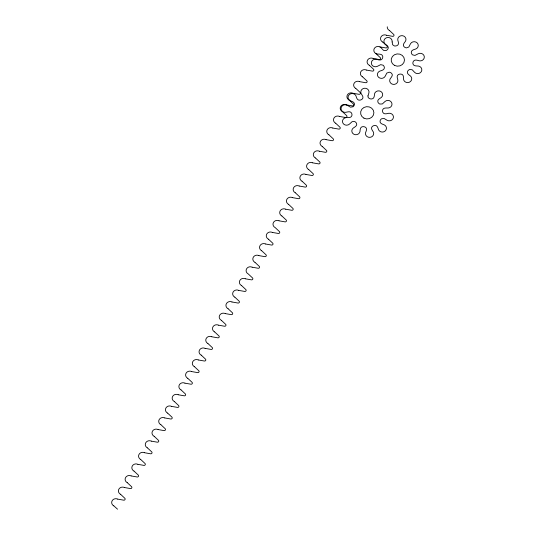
<?xml version="1.0" encoding="UTF-8"?>
<svg xmlns="http://www.w3.org/2000/svg" width="536" height="536" viewBox="0 0 536 536"><rect width="100%" height="100%" fill="white"/><g stroke="black" fill="none" stroke-linecap="round" stroke-linejoin="round"><path stroke-width="0.8" d="M366.49 70.089L372.54 71.141A1.24 1.146 -2.3 0 0 373.612 69.298L369.291 65.251M339.603 116.473L345.66 117.525A1.24 1.146 -2.3 0 0 346.725 115.682L342.404 111.635M185.007 383.18L191.064 384.232A1.24 1.146 -2.3 0 0 192.129 382.389L187.794 378.336M158.12 429.564L164.177 430.616A1.24 1.146 -2.3 0 0 165.249 428.773L160.927 424.726M131.233 475.948L137.29 477A1.24 1.146 -2.3 0 0 138.362 475.157L134.04 471.111M346.303 104.868L352.38 105.934A1.24 1.146 -2.3 0 0 353.445 104.085L349.11 100.031M319.423 151.252L325.493 152.318A1.24 1.146 -2.3 0 0 326.558 150.469L322.223 146.415M292.535 197.637L298.606 198.702A1.24 1.146 -2.3 0 0 299.678 196.853L295.343 192.799M265.648 244.021L271.719 245.079A1.24 1.146 -2.3 0 0 272.791 243.237L268.456 239.183M191.714 371.575L197.784 372.641A1.24 1.146 -2.3 0 0 198.856 370.791L194.501 366.731M164.827 417.959L170.897 419.025A1.24 1.146 -2.3 0 0 171.969 417.175L167.614 413.109M379.93 46.9L385.987 47.952A1.24 1.146 -2.3 0 0 387.052 46.109L382.738 42.063M373.21 58.491L379.267 59.55A1.24 1.146 -2.3 0 0 380.332 57.7L375.984 53.64M353.043 93.284L359.1 94.336A1.24 1.146 -2.3 0 0 360.172 92.494L355.864 88.453M299.269 186.052L305.326 187.104A1.24 1.146 -2.3 0 0 306.398 185.262L302.043 181.195M272.389 232.436L278.445 233.488A1.24 1.146 -2.3 0 0 279.511 231.646L275.162 227.579A4.127 3.812 -2.3 0 1 273.481 222.413A4.127 3.812 -2.3 0 1 278.988 220.792M245.501 278.82L251.558 279.872A1.24 1.146 -2.3 0 0 252.624 278.03L248.275 273.963A4.127 3.812 -2.3 0 1 246.594 268.797A4.127 3.812 -2.3 0 1 252.108 267.176M218.614 325.198L224.671 326.257A1.24 1.146 -2.3 0 0 225.736 324.407L221.388 320.347M211.894 336.796L217.951 337.848A1.24 1.146 -2.3 0 0 219.016 336.005L214.668 331.938M144.68 452.759L150.737 453.811A1.24 1.146 -2.3 0 0 151.802 451.969L147.467 447.908M117.793 499.143L123.85 500.195A1.24 1.146 -2.3 0 0 124.915 498.353L120.593 494.299M332.863 128.064L338.933 129.122A1.24 1.146 -2.3 0 0 340.005 127.28L335.683 123.233M312.696 162.85L318.773 163.909A1.24 1.146 -2.3 0 0 319.838 162.066L315.516 158.019M305.976 174.448L312.053 175.507A1.24 1.146 -2.3 0 0 313.118 173.664L308.783 169.604M279.089 220.832L285.165 221.891A1.24 1.146 -2.3 0 0 286.231 220.048L281.909 216.001M252.201 267.216L258.278 268.275A1.24 1.146 -2.3 0 0 259.344 266.432L255.029 262.385M225.321 313.6L231.391 314.659A1.24 1.146 -2.3 0 0 232.463 312.816L228.142 308.77M198.434 359.984L204.504 361.043A1.24 1.146 -2.3 0 0 205.576 359.2L201.241 355.14M171.547 406.368L177.617 407.427A1.24 1.146 -2.3 0 0 178.689 405.585L174.368 401.538M137.94 464.344L144.01 465.409A1.24 1.146 -2.3 0 0 145.082 463.56L140.727 459.493M386.617 35.289L392.707 36.354A1.24 1.146 -2.3 0 0 393.779 34.512L389.438 30.452M359.73 81.673L365.82 82.738A1.24 1.146 -2.3 0 0 366.892 80.896L362.557 76.836M326.123 139.655L332.213 140.72A1.24 1.146 -2.3 0 0 333.285 138.878L328.977 134.838M285.795 209.228L291.885 210.293A1.24 1.146 -2.3 0 0 292.951 208.45L288.603 204.384M258.908 255.612L264.998 256.677A1.24 1.146 -2.3 0 0 266.07 254.835L261.749 250.788M238.748 290.398L244.831 291.463A1.24 1.146 -2.3 0 0 245.903 289.621L241.569 285.567M232.021 301.996L238.111 303.061A1.24 1.146 -2.3 0 0 239.183 301.219L234.862 297.172M205.134 348.38L211.224 349.445A1.24 1.146 -2.3 0 0 212.296 347.603L207.961 343.543M178.254 394.764L184.344 395.829A1.24 1.146 -2.3 0 0 185.409 393.987L181.074 389.927M151.366 441.148L157.457 442.213A1.24 1.146 -2.3 0 0 158.522 440.371L154.187 436.311M124.479 487.532L130.57 488.598A1.24 1.146 -2.3 0 0 131.635 486.755L127.287 482.688M113.846 505.877L117.552 509.2M389.35 30.398A4.127 3.812 -2.3 0 1 387.267 26.8M382.624 41.996A4.127 3.812 -2.3 0 1 381.022 36.877A4.127 3.812 -2.3 0 1 386.536 35.255M369.183 65.191A4.127 3.812 -2.3 0 1 367.582 60.072A4.127 3.812 -2.3 0 1 373.09 58.451M362.463 76.782A4.127 3.812 -2.3 0 1 360.862 71.663A4.127 3.812 -2.3 0 1 366.369 70.042M355.743 88.38A4.127 3.812 -2.3 0 1 354.135 83.261A4.127 3.812 -2.3 0 1 359.649 81.639M349.016 99.977A4.127 3.812 -2.3 0 1 347.415 94.859A4.127 3.812 -2.3 0 1 352.929 93.237M342.296 111.568A4.127 3.812 -2.3 0 1 340.695 106.45A4.127 3.812 -2.3 0 1 346.202 104.835M335.576 123.166A4.127 3.812 -2.3 0 1 333.975 118.047A4.127 3.812 -2.3 0 1 339.482 116.426M328.856 134.764A4.127 3.812 -2.3 0 1 327.255 129.645A4.127 3.812 -2.3 0 1 332.762 128.024M322.136 146.362A4.127 3.812 -2.3 0 1 320.528 141.243A4.127 3.812 -2.3 0 1 326.042 139.621M315.409 157.953A4.127 3.812 -2.3 0 1 313.808 152.834A4.127 3.812 -2.3 0 1 319.322 151.212M308.689 169.55A4.127 3.812 -2.3 0 1 307.088 164.431A4.127 3.812 -2.3 0 1 312.595 162.81M301.969 181.148A4.127 3.812 -2.3 0 1 300.368 176.029A4.127 3.812 -2.3 0 1 305.875 174.408M295.249 192.746A4.127 3.812 -2.3 0 1 293.648 187.627A4.127 3.812 -2.3 0 1 299.155 186.005M288.529 204.337A4.127 3.812 -2.3 0 1 286.921 199.218A4.127 3.812 -2.3 0 1 292.435 197.596M281.802 215.934A4.127 3.812 -2.3 0 1 280.201 210.815A4.127 3.812 -2.3 0 1 285.715 209.194M268.362 239.13A4.127 3.812 -2.3 0 1 266.76 234.011A4.127 3.812 -2.3 0 1 272.268 232.39M261.642 250.721A4.127 3.812 -2.3 0 1 260.034 245.602A4.127 3.812 -2.3 0 1 265.548 243.981M254.922 262.318A4.127 3.812 -2.3 0 1 253.314 257.2A4.127 3.812 -2.3 0 1 258.828 255.578M241.475 285.514A4.127 3.812 -2.3 0 1 239.873 280.395A4.127 3.812 -2.3 0 1 245.381 278.774M234.755 297.105A4.127 3.812 -2.3 0 1 233.153 291.986A4.127 3.812 -2.3 0 1 238.661 290.365M228.035 308.703A4.127 3.812 -2.3 0 1 226.427 303.584A4.127 3.812 -2.3 0 1 231.941 301.962M221.314 320.3A4.127 3.812 -2.3 0 1 219.706 315.181A4.127 3.812 -2.3 0 1 225.22 313.56M214.588 331.898A4.127 3.812 -2.3 0 1 212.986 326.779A4.127 3.812 -2.3 0 1 218.5 325.158M207.868 343.489A4.127 3.812 -2.3 0 1 206.266 338.37A4.127 3.812 -2.3 0 1 211.774 336.749M201.147 355.087A4.127 3.812 -2.3 0 1 199.546 349.968A4.127 3.812 -2.3 0 1 205.054 348.346M194.427 366.684A4.127 3.812 -2.3 0 1 192.819 361.565A4.127 3.812 -2.3 0 1 198.333 359.944M187.701 378.282A4.127 3.812 -2.3 0 1 186.099 373.163A4.127 3.812 -2.3 0 1 191.613 371.542M180.98 389.873A4.127 3.812 -2.3 0 1 179.379 384.754A4.127 3.812 -2.3 0 1 184.893 383.133M174.26 401.471A4.127 3.812 -2.3 0 1 172.659 396.352A4.127 3.812 -2.3 0 1 178.166 394.731M167.54 413.068A4.127 3.812 -2.3 0 1 165.939 407.95A4.127 3.812 -2.3 0 1 171.446 406.328M160.82 424.659A4.127 3.812 -2.3 0 1 159.212 419.541A4.127 3.812 -2.3 0 1 164.726 417.926M154.093 436.257A4.127 3.812 -2.3 0 1 152.492 431.138A4.127 3.812 -2.3 0 1 158.006 429.517M147.373 447.855A4.127 3.812 -2.3 0 1 145.772 442.736A4.127 3.812 -2.3 0 1 151.279 441.115M140.653 459.453A4.127 3.812 -2.3 0 1 139.052 454.334A4.127 3.812 -2.3 0 1 144.559 452.712M133.933 471.043A4.127 3.812 -2.3 0 1 132.332 465.925A4.127 3.812 -2.3 0 1 137.839 464.303M127.213 482.641A4.127 3.812 -2.3 0 1 125.605 477.522A4.127 3.812 -2.3 0 1 131.119 475.901M120.486 494.239A4.127 3.812 -2.3 0 1 118.885 489.12A4.127 3.812 -2.3 0 1 124.399 487.499M113.766 505.837A4.127 3.812 -2.3 0 1 112.165 500.718A4.127 3.812 -2.3 0 1 117.672 499.096M392.144 41.942L392.6 44.702L394.329 45.915A4.127 3.812 -2.3 0 0 397.122 45.547C399.293 44.535 398.328 41.862 397.786 40.133A4.127 3.812 -2.3 0 1 402.59 35.704A4.127 3.812 -2.3 0 1 405.417 41.366C404.312 42.786 402.315 44.924 403.983 46.659A4.127 3.812 -2.3 0 0 406.469 47.878L408.834 47.001L410.449 43.838A4.127 3.812 -2.3 0 1 417.129 42.853A4.127 3.812 -2.3 0 1 415.802 48.99C414.04 49.58 411.105 50.083 411.286 52.515A4.127 3.812 -2.3 0 0 412.512 54.853L414.978 55.422L418.281 53.734A4.127 3.812 -2.3 0 1 424.291 56.561A4.127 3.812 -2.3 0 1 419.326 60.829C417.464 60.32 414.784 59.201 413.45 61.238A4.127 3.812 -2.3 0 0 412.941 63.811C413.47 66.189 416.425 65.915 418.308 66.035A4.127 3.812 -2.3 0 1 421.35 71.596A4.127 3.812 -2.3 0 1 414.636 72.367L412.177 69.747L409.645 69.506A4.127 3.812 -2.3 0 0 407.601 71.322C406.502 73.472 409.062 74.953 410.509 76.045A4.127 3.812 -2.3 0 1 409.417 82.222A4.127 3.812 -2.3 0 1 403.521 79.201C403.554 77.365 403.682 74.558 401.323 74.156A4.127 3.812 -2.3 0 0 398.529 74.524C396.359 75.536 397.317 78.209 397.859 79.944A4.127 3.812 -2.3 0 1 393.062 84.366A4.127 3.812 -2.3 0 1 390.235 78.705C391.334 77.284 393.337 75.154 391.669 73.412A4.127 3.812 -2.3 0 0 389.183 72.193L386.811 73.077L385.203 76.233A4.127 3.812 -2.3 0 1 378.523 77.224A4.127 3.812 -2.3 0 1 379.843 71.087C381.612 70.491 384.54 69.988 384.366 67.563A4.127 3.812 -2.3 0 0 383.14 65.218L380.667 64.648L377.364 66.337A4.127 3.812 -2.3 0 1 371.361 63.509A4.127 3.812 -2.3 0 1 376.326 59.241C378.182 59.757 380.862 60.876 382.202 58.833A4.127 3.812 -2.3 0 0 382.704 56.267C382.175 53.881 379.227 54.156 377.344 54.036A4.127 3.812 -2.3 0 1 374.302 48.474A4.127 3.812 -2.3 0 1 381.016 47.704L383.475 50.33L386.007 50.565A4.127 3.812 -2.3 0 0 388.044 48.749C389.143 46.599 386.59 45.118 385.143 44.026A4.127 3.812 -2.3 0 1 386.228 37.855A4.127 3.812 -2.3 0 1 392.124 40.877L392.144 41.942M367.957 95.911L368.152 97.398L369.13 98.389A4.127 3.812 -2.3 0 0 371.89 98.919C374.269 98.657 374.376 95.864 374.497 94.014A4.127 3.812 -2.3 0 1 380.627 91.348A4.127 3.812 -2.3 0 1 381.203 97.565C379.682 98.577 377.009 99.864 377.92 102.115A4.127 3.812 -2.3 0 0 379.81 104.044L382.356 103.951L385.022 101.478A4.127 3.812 -2.3 0 1 391.655 102.637A4.127 3.812 -2.3 0 1 388.165 108.011C386.262 108.017 383.347 107.582 382.637 109.92A4.127 3.812 -2.3 0 0 382.925 112.513C384.124 114.644 386.878 113.652 388.754 113.264A4.127 3.812 -2.3 0 1 393.357 117.813A4.127 3.812 -2.3 0 1 387.133 120.285L383.977 118.402L381.465 118.825A4.127 3.812 -2.3 0 0 380.051 121.089C379.669 123.488 382.563 124.184 384.272 124.868A4.127 3.812 -2.3 0 1 385.089 131.072A4.127 3.812 -2.3 0 1 378.503 129.692C377.974 127.903 377.25 125.203 374.865 125.431A4.127 3.812 -2.3 0 0 372.286 126.503C370.49 128.097 372.279 130.375 373.284 131.869A4.127 3.812 -2.3 0 1 370.001 137.35A4.127 3.812 -2.3 0 1 365.572 132.653C366.242 130.978 367.448 128.379 365.351 127.206A4.127 3.812 -2.3 0 0 362.597 126.677C360.219 126.938 360.105 129.732 359.984 131.581A4.127 3.812 -2.3 0 1 353.861 134.248A4.127 3.812 -2.3 0 1 353.278 128.03C354.798 127.019 357.472 125.732 356.561 123.481A4.127 3.812 -2.3 0 0 354.678 121.551L352.132 121.645L349.459 124.118A4.127 3.812 -2.3 0 1 342.826 122.958A4.127 3.812 -2.3 0 1 346.316 117.585C348.226 117.578 351.14 118.014 351.851 115.676A4.127 3.812 -2.3 0 0 351.556 113.083C350.363 110.952 347.609 111.944 345.727 112.332A4.127 3.812 -2.3 0 1 341.124 107.783A4.127 3.812 -2.3 0 1 347.348 105.311L350.504 107.193L353.016 106.771A4.127 3.812 -2.3 0 0 354.43 104.507C354.812 102.108 351.918 101.411 350.209 100.721A4.127 3.812 -2.3 0 1 349.398 94.524A4.127 3.812 -2.3 0 1 355.978 95.897C356.514 97.693 357.231 100.393 359.616 100.165A4.127 3.812 -2.3 0 0 362.195 99.093C363.991 97.498 362.202 95.22 361.197 93.726A4.127 3.812 -2.3 0 1 364.487 88.246A4.127 3.812 -2.3 0 1 368.909 92.942L367.957 95.911M394.536 65.405A6.653 6.151 -2.3 0 0 404.479 59.958A6.653 6.151 -2.3 0 0 394.463 54.746A6.653 6.151 -2.3 0 0 394.536 65.405M363.937 118.154A6.653 6.151 -2.3 0 0 373.894 112.734A6.653 6.151 -2.3 0 0 363.897 107.501A6.653 6.151 -2.3 0 0 363.937 118.154"/></g></svg>
